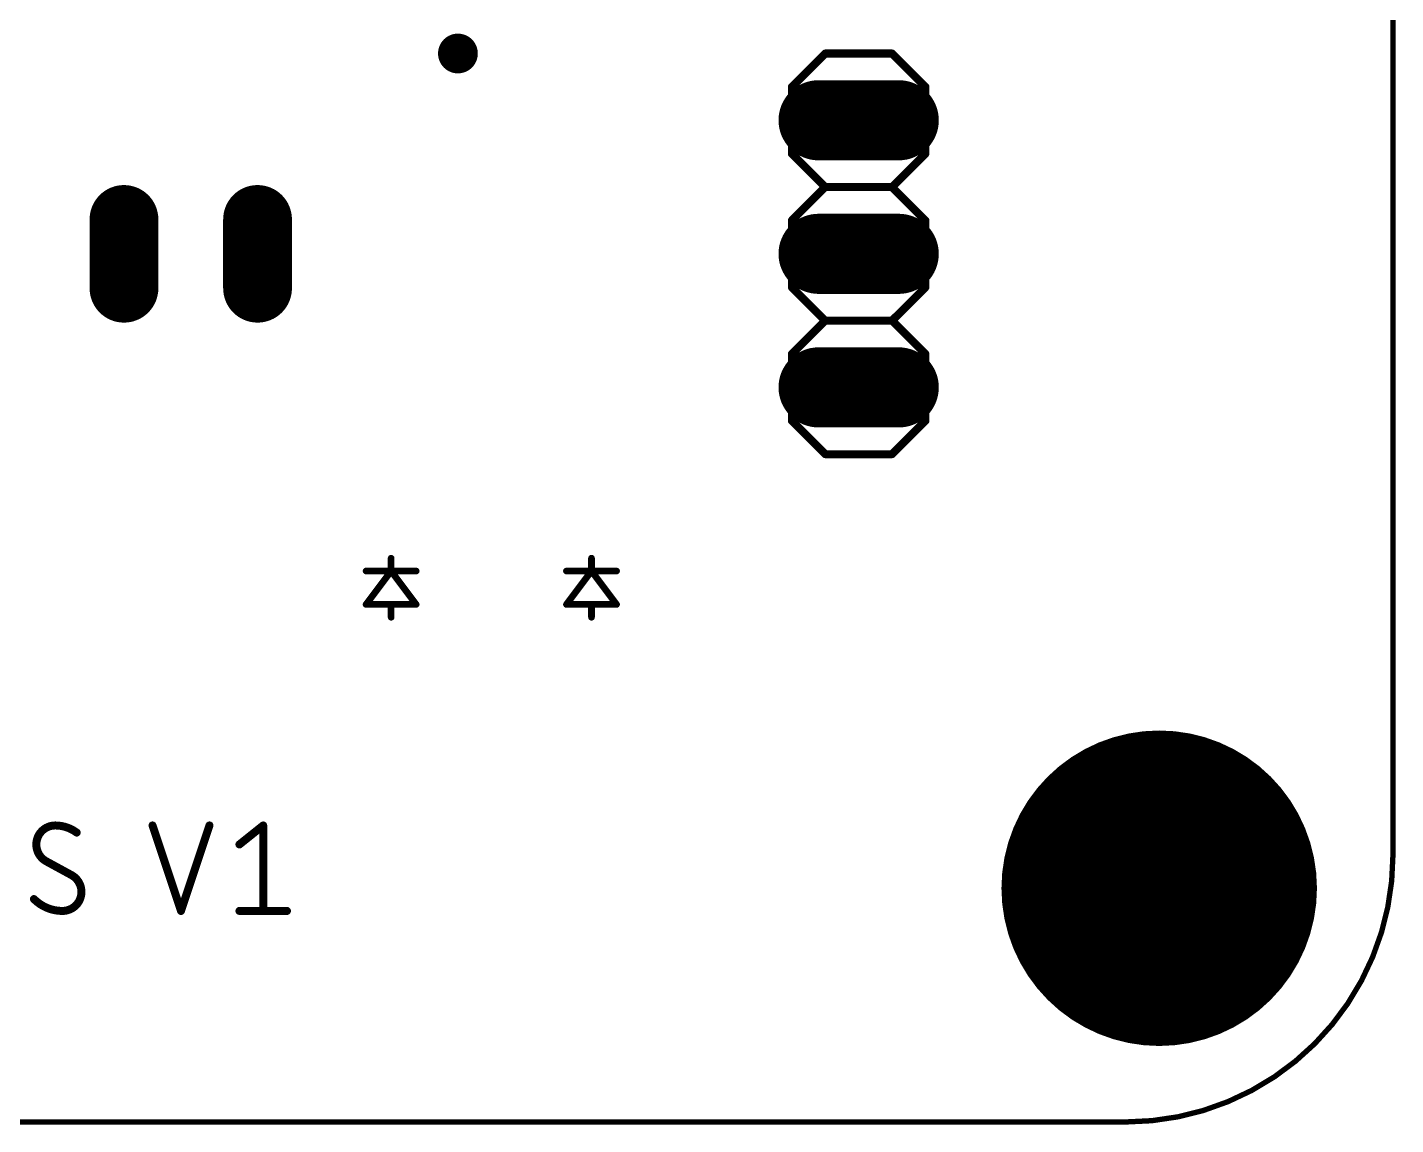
# Model space of a CAD drawing. Extents: x -0.1 to 69.9, y -0.1 to 50.9.
# Drawn here: x 43.88 to 69.9, y -0.05 to 20.82 of the extents above; entities that cross this region are included whole.
import ezdxf

# ---------------------------------------------------------------- set-up
doc = ezdxf.new("R2010")
doc.units = 0
for name, color, linetype in [('17', 110, 'CONTINUOUS'), ('18', 110, 'CONTINUOUS'), ('20', 31, 'CONTINUOUS'), ('21', 253, 'CONTINUOUS'), ('44', 253, 'CONTINUOUS')]:
    doc.layers.add(name, color=color, linetype=linetype)

# ---------------------------------------------------------------- blocks, each defined once
blk = doc.blocks.new('LONGP100')
at = {"const_width": 1}
blk.add_lwpolyline([(-0.5, 0), (0.5, 0)], dxfattribs=at)
at = {"const_width": 0.5}
for points in [[(-0.5, 0.25, 1), (-0.5, -0.25)], [(0.5, -0.25, 1), (0.5, 0.25)]]:
    blk.add_lwpolyline(points, format="xyb", dxfattribs=at)
blk = doc.blocks.new('ROUNDV')
at = {"const_width": 0.5}
blk.add_lwpolyline([(0, -0.25, 1), (0, 0.25, 1), (0, -0.25)], format="xyb", dxfattribs=at)

msp = doc.modelspace()

# ---------------------------------------------------------------- linework, layer by layer
at = {"layer": '20', "const_width": 0.1016}
for points in [[(69.85, 48.26), (69.85, 5.08)], [(2.54, 0), (64.77, 0)]]:
    msp.add_lwpolyline(points, dxfattribs=at)
at = {"layer": '20'}
for points, const_width in [([(64.77, 0, 0.4142), (69.85, 5.08)], 0.1016), ([(69.8754, 5.08, 1), (69.8246, 5.08)], 0.0508), ([(69.8246, 5.08, 1), (69.8754, 5.08)], 0.0508), ([(64.77, 0.0254, 1), (64.77, -0.0254)], 0.0508), ([(64.77, -0.0254, 1), (64.77, 0.0254)], 0.0508)]:
    msp.add_lwpolyline(points, format="xyb", dxfattribs=dict(at, const_width=const_width))
at = {"layer": '21'}
for points, const_width in [([(59.055, 20.32), (58.42, 19.685)], 0.1524), ([(60.325, 20.32), (59.055, 20.32)], 0.1524), ([(60.96, 19.685), (60.325, 20.32)], 0.1524), ([(58.42, 18.415), (58.42, 19.685)], 0.1524), ([(60.96, 19.685), (60.96, 18.415)], 0.1524), ([(59.055, 17.78), (58.42, 18.415)], 0.1524), ([(60.96, 18.415), (60.325, 17.78)], 0.1524), ([(58.42, 17.145), (59.055, 17.78)], 0.1524), ([(60.325, 17.78), (59.055, 17.78)], 0.1524), ([(60.325, 17.78), (60.96, 17.145)], 0.1524), ([(58.42, 15.875), (58.42, 17.145)], 0.1524), ([(60.96, 17.145), (60.96, 15.875)], 0.1524), ([(59.055, 15.24), (58.42, 15.875)], 0.1524), ([(60.96, 15.875), (60.325, 15.24)], 0.1524), ([(58.42, 14.605), (59.055, 15.24)], 0.1524), ([(60.325, 15.24), (59.055, 15.24)], 0.1524), ([(60.325, 15.24), (60.96, 14.605)], 0.1524), ([(58.42, 13.335), (58.42, 14.605)], 0.1524), ([(60.96, 14.605), (60.96, 13.335)], 0.1524), ([(59.055, 12.7), (58.42, 13.335)], 0.1524), ([(60.96, 13.335), (60.325, 12.7)], 0.1524), ([(60.325, 12.7), (59.055, 12.7)], 0.1524), ([(50.8, 10.4775), (50.8, 10.7213)], 0.127), ([(54.61, 10.4775), (54.61, 10.7213)], 0.127), ([(50.8, 10.4775), (50.3237, 9.8425)], 0.127), ([(50.8, 10.4775), (50.3237, 10.4775)], 0.127), ([(51.2763, 9.8425), (50.8, 10.4775)], 0.127), ([(50.8, 10.4775), (51.2763, 10.4775)], 0.127), ([(54.61, 10.4775), (54.1337, 9.8425)], 0.127), ([(54.61, 10.4775), (54.1337, 10.4775)], 0.127), ([(55.0863, 9.8425), (54.61, 10.4775)], 0.127), ([(54.61, 10.4775), (55.0863, 10.4775)], 0.127), ([(50.3237, 9.8425), (50.8, 9.8425)], 0.127), ([(50.8, 9.8425), (51.2763, 9.8425)], 0.127), ([(50.8, 9.8425), (50.8, 9.5987)], 0.127), ([(54.1337, 9.8425), (54.61, 9.8425)], 0.127), ([(54.61, 9.8425), (55.0863, 9.8425)], 0.127), ([(54.61, 9.8425), (54.61, 9.5987)], 0.127), ([(46.2623, 5.6388), (46.8041, 4.0132)], 0.1524), ([(46.8041, 4.0132), (47.346, 5.6388)], 0.1524), ([(47.9157, 5.2776), (48.3672, 5.6388)], 0.1524), ([(48.3672, 5.6388), (48.3672, 4.0132)], 0.1524), ([(44.7304, 4.6905), (44.2337, 4.9615)], 0.1524), ([(47.9157, 4.0132), (48.8188, 4.0132)], 0.1524)]:
    msp.add_lwpolyline(points, dxfattribs=dict(at, const_width=const_width))
for points, const_width in [([(59.055, 20.3581, 1), (59.055, 20.2819)], 0.0762), ([(59.0819, 20.2931, 1), (59.0281, 20.3469)], 0.0762), ([(60.3519, 20.3469, 1), (60.2981, 20.2931)], 0.0762), ([(60.325, 20.2819, 1), (60.325, 20.3581)], 0.0762), ([(58.4581, 19.685, 1), (58.3819, 19.685)], 0.0762), ([(58.3931, 19.7119, 1), (58.4469, 19.6581)], 0.0762), ([(60.9981, 19.685, 1), (60.9219, 19.685)], 0.0762), ([(60.9331, 19.6581, 1), (60.9869, 19.7119)], 0.0762), ([(58.4469, 18.4419, 1), (58.3931, 18.3881)], 0.0762), ([(60.9869, 18.3881, 1), (60.9331, 18.4419)], 0.0762), ([(58.3819, 18.415, 1), (58.4581, 18.415)], 0.0762), ([(60.9219, 18.415, 1), (60.9981, 18.415)], 0.0762), ([(59.055, 17.8181, 1), (59.055, 17.7419)], 0.0762), ([(59.0819, 17.7531, 1), (59.0281, 17.8069)], 0.0762), ([(59.0281, 17.7531, 1), (59.0819, 17.8069)], 0.0762), ([(60.3519, 17.8069, 1), (60.2981, 17.7531)], 0.0762), ([(60.2981, 17.8069, 1), (60.3519, 17.7531)], 0.0762), ([(60.325, 17.7419, 1), (60.325, 17.8181)], 0.0762), ([(58.4581, 17.145, 1), (58.3819, 17.145)], 0.0762), ([(58.3931, 17.1719, 1), (58.4469, 17.1181)], 0.0762), ([(60.9981, 17.145, 1), (60.9219, 17.145)], 0.0762), ([(60.9331, 17.1181, 1), (60.9869, 17.1719)], 0.0762), ([(58.3819, 15.875, 1), (58.4581, 15.875)], 0.0762), ([(58.4469, 15.9019, 1), (58.3931, 15.8481)], 0.0762), ([(60.9219, 15.875, 1), (60.9981, 15.875)], 0.0762), ([(60.9869, 15.8481, 1), (60.9331, 15.9019)], 0.0762), ([(59.055, 15.2781, 1), (59.055, 15.2019)], 0.0762), ([(59.0819, 15.2131, 1), (59.0281, 15.2669)], 0.0762), ([(59.0281, 15.2131, 1), (59.0819, 15.2669)], 0.0762), ([(60.3519, 15.2669, 1), (60.2981, 15.2131)], 0.0762), ([(60.2981, 15.2669, 1), (60.3519, 15.2131)], 0.0762), ([(60.325, 15.2019, 1), (60.325, 15.2781)], 0.0762), ([(58.4581, 14.605, 1), (58.3819, 14.605)], 0.0762), ([(58.3931, 14.6319, 1), (58.4469, 14.5781)], 0.0762), ([(60.9981, 14.605, 1), (60.9219, 14.605)], 0.0762), ([(60.9331, 14.5781, 1), (60.9869, 14.6319)], 0.0762), ([(58.3819, 13.335, 1), (58.4581, 13.335)], 0.0762), ([(58.4469, 13.3619, 1), (58.3931, 13.3081)], 0.0762), ([(60.9219, 13.335, 1), (60.9981, 13.335)], 0.0762), ([(60.9869, 13.3081, 1), (60.9331, 13.3619)], 0.0762), ([(59.055, 12.7381, 1), (59.055, 12.6619)], 0.0762), ([(59.0281, 12.6731, 1), (59.0819, 12.7269)], 0.0762), ([(60.2981, 12.7269, 1), (60.3519, 12.6731)], 0.0762), ([(60.325, 12.6619, 1), (60.325, 12.7381)], 0.0762), ([(50.8318, 10.7213, 1), (50.7683, 10.7213)], 0.0635), ([(54.6418, 10.7213, 1), (54.5782, 10.7213)], 0.0635), ([(50.3237, 10.5093, 1), (50.3237, 10.4458)], 0.0635), ([(50.8, 10.5093, 1), (50.8, 10.4458)], 0.0635), ([(50.8254, 10.4966, 1), (50.7746, 10.4584)], 0.0635), ([(50.7683, 10.4775, 1), (50.8318, 10.4775)], 0.0635), ([(50.8254, 10.4584, 1), (50.7746, 10.4966)], 0.0635), ([(50.8, 10.4458, 1), (50.8, 10.5093)], 0.0635), ([(51.2763, 10.4458, 1), (51.2763, 10.5093)], 0.0635), ([(54.1337, 10.5093, 1), (54.1337, 10.4458)], 0.0635), ([(54.5782, 10.4775, 1), (54.6418, 10.4775)], 0.0635), ([(54.61, 10.5093, 1), (54.61, 10.4458)], 0.0635), ([(54.6354, 10.4966, 1), (54.5846, 10.4584)], 0.0635), ([(54.6354, 10.4584, 1), (54.5846, 10.4966)], 0.0635), ([(54.61, 10.4458, 1), (54.61, 10.5093)], 0.0635), ([(55.0863, 10.4458, 1), (55.0863, 10.5093)], 0.0635), ([(50.3237, 9.8743, 1), (50.3237, 9.8108)], 0.0635), ([(50.2983, 9.8616, 1), (50.3491, 9.8234)], 0.0635), ([(50.8, 9.8743, 1), (50.8, 9.8108)], 0.0635), ([(50.8318, 9.8425, 1), (50.7683, 9.8425)], 0.0635), ([(50.8, 9.8108, 1), (50.8, 9.8743)], 0.0635), ([(51.2509, 9.8234, 1), (51.3017, 9.8616)], 0.0635), ([(51.2763, 9.8108, 1), (51.2763, 9.8743)], 0.0635), ([(54.1337, 9.8743, 1), (54.1337, 9.8108)], 0.0635), ([(54.1083, 9.8616, 1), (54.1591, 9.8234)], 0.0635), ([(54.6418, 9.8425, 1), (54.5782, 9.8425)], 0.0635), ([(54.61, 9.8743, 1), (54.61, 9.8108)], 0.0635), ([(54.61, 9.8108, 1), (54.61, 9.8743)], 0.0635), ([(55.0609, 9.8234, 1), (55.1117, 9.8616)], 0.0635), ([(55.0863, 9.8108, 1), (55.0863, 9.8743)], 0.0635), ([(50.7683, 9.5987, 1), (50.8318, 9.5987)], 0.0635), ([(54.5782, 9.5987, 1), (54.6418, 9.5987)], 0.0635), ([(44.4143, 5.6388, 0.4142), (44.053, 5.2776)], 0.1524), ([(44.8207, 5.5033, 0.1623), (44.4143, 5.6388)], 0.1524), ([(44.4143, 5.6769, 1), (44.4143, 5.6007)], 0.0762), ([(44.4143, 5.6007, 1), (44.4143, 5.6769)], 0.0762), ([(44.7978, 5.4729, 1), (44.8435, 5.5338)], 0.0762), ([(46.2984, 5.6508, 1), (46.2261, 5.6268)], 0.0762), ([(47.3821, 5.6268, 1), (47.3098, 5.6508)], 0.0762), ([(48.4053, 5.6388, 1), (48.3291, 5.6388)], 0.0762), ([(48.391, 5.609, 1), (48.3434, 5.6686)], 0.0762), ([(44.053, 5.2776, 0.2656), (44.2337, 4.9615)], 0.1524), ([(44.0911, 5.2776, 1), (44.0149, 5.2776)], 0.0762), ([(44.0149, 5.2776, 1), (44.0911, 5.2776)], 0.0762), ([(47.8919, 5.3073, 1), (47.9395, 5.2478)], 0.0762), ([(44.2519, 4.9949, 1), (44.2154, 4.928)], 0.0762), ([(44.2143, 4.9286, 1), (44.253, 4.9943)], 0.0762), ([(44.7497, 4.7234, 1), (44.711, 4.6577)], 0.0762), ([(44.911, 4.3744, 0.2656), (44.7304, 4.6905)], 0.1524), ([(44.7121, 4.6571, 1), (44.7486, 4.724)], 0.0762), ([(44.5498, 4.0132, 0.4142), (44.911, 4.3744)], 0.1524), ([(44.9491, 4.3744, 1), (44.8729, 4.3744)], 0.0762), ([(44.0349, 4.2658, 1), (43.9808, 4.2121)], 0.0762), ([(44.0079, 4.239, 0.2), (44.5498, 4.0132)], 0.1524), ([(44.8729, 4.3744, 1), (44.9491, 4.3744)], 0.0762), ([(44.5498, 4.0513, 1), (44.5498, 3.9751)], 0.0762), ([(44.5497, 3.9751, 1), (44.5498, 4.0513)], 0.0762), ([(46.768, 4.0252, 1), (46.8403, 4.0012)], 0.0762), ([(46.768, 4.0012, 1), (46.8403, 4.0252)], 0.0762), ([(47.9157, 4.0513, 1), (47.9157, 3.9751)], 0.0762), ([(48.3291, 4.0132, 1), (48.4053, 4.0132)], 0.0762), ([(48.8188, 3.9751, 1), (48.8188, 4.0513)], 0.0762)]:
    msp.add_lwpolyline(points, format="xyb", dxfattribs=dict(at, const_width=const_width))
at = {"layer": '44'}
for centre, radius in [((52.07, 20.32), 0.175), ((59.69, 19.05), 0.508), ((59.69, 16.51), 0.508), ((45.72, 16.51), 0.4), ((48.26, 16.51), 0.4), ((59.69, 13.97), 0.508), ((65.405, 4.445), 1.5)]:
    msp.add_circle(centre, radius, dxfattribs=at)

# ---------------------------------------------------------------- block references
at = {"layer": '17', "xscale": 1.524, "yscale": 1.524}
for p in [(59.69, 19.05), (59.69, 19.05), (59.69, 16.51), (59.69, 16.51), (59.69, 13.97), (59.69, 13.97)]:
    msp.add_blockref('LONGP100', p, dxfattribs=at)
at = {"layer": '17', "xscale": 1.308, "yscale": 1.308, "rotation": 90}
for p in [(45.72, 16.51), (45.72, 16.51), (48.26, 16.51), (48.26, 16.51)]:
    msp.add_blockref('LONGP100', p, dxfattribs=at)
at = {"layer": '18'}
for p, xscale, yscale in [((52.07, 20.32), 0.7564, 0.7564), ((52.07, 20.32), 0.7564, 0.7564), ((65.405, 4.445), 6, 6), ((65.405, 4.445), 6, 6)]:
    msp.add_blockref('ROUNDV', p, dxfattribs=dict(at, xscale=xscale, yscale=yscale))

doc.saveas('drawing.dxf')
